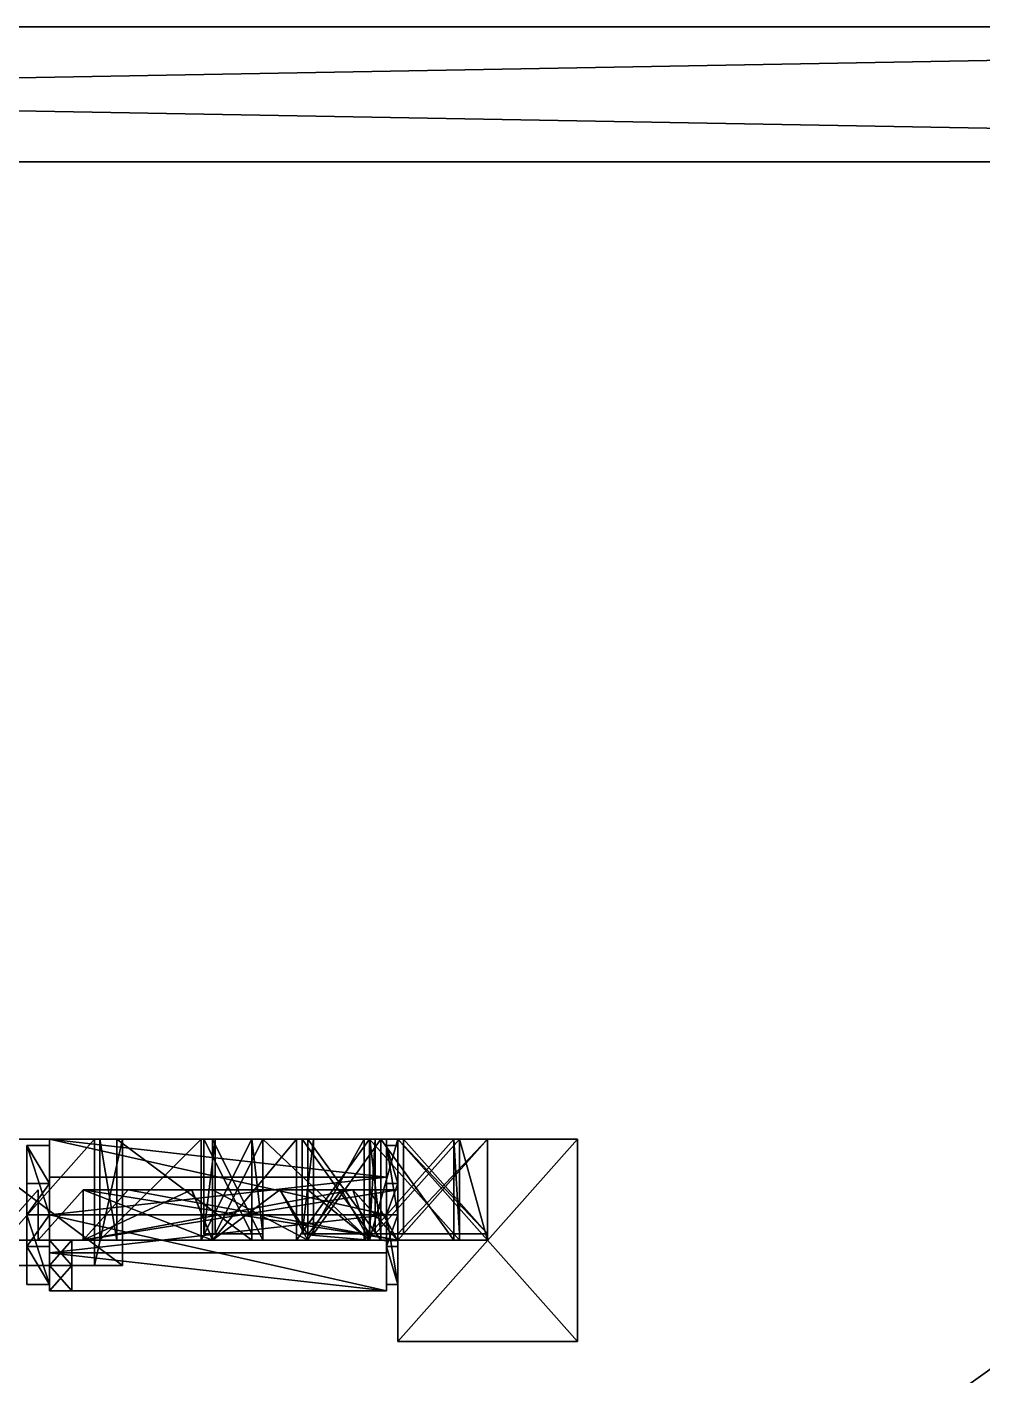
# Model space of a CAD drawing. Extents: x -128 to 768, y -256 to 384.
# Drawn here: x 430.7 to 544, y 224 to 384 of the extents above; entities that cross this region are included whole.
import ezdxf

# ---------------------------------------------------------------- set-up
doc = ezdxf.new("R2010")
doc.units = 0

msp = doc.modelspace()

# ---------------------------------------------------------------- meshes
at = {"layer": 'OBJECT026', "color": 50}
mesh = msp.add_polyface(dxfattribs=at)
corners = [(-128, -256, 4), (-128, 384, 4), (768, 384, 4), (768, -256, 4), (-128, 384, -8), (-128, -256, -8), (768, -256, -8), (768, 384, -8)]
mesh.append_faces([[corners[k] for k in face] for face in [(1, 3, 0), (5, 7, 4), (4, 0, 5), (6, 2, 7), (7, 1, 4), (5, 3, 6)]], dxfattribs={"vtx0": -1})
mesh.append_faces([[corners[k] for k in face] for face in [(1, 2, 3), (5, 6, 7), (4, 1, 0), (6, 3, 2), (7, 2, 1), (5, 0, 3)]], dxfattribs={"vtx2": -1})
at = {"layer": 'OBJECT028', "color": 50}
mesh = msp.add_polyface(dxfattribs=at)
corners = [(-128, 368, 220), (-128, 384, 220), (768, 384, 220), (768, 368, 220), (-128, 384, 4), (-128, 368, 4), (768, 368, 4), (768, 384, 4)]
mesh.append_faces([[corners[k] for k in face] for face in [(1, 3, 0), (5, 7, 4), (4, 0, 5), (6, 2, 7), (7, 1, 4), (5, 3, 6)]], dxfattribs={"vtx0": -1})
mesh.append_faces([[corners[k] for k in face] for face in [(1, 2, 3), (5, 6, 7), (4, 1, 0), (6, 3, 2), (7, 2, 1), (5, 0, 3)]], dxfattribs={"vtx2": -1})
at = {"layer": 'OBJECT031', "color": 50}
mesh = msp.add_polyface(dxfattribs=at)
corners = [(-128, -256, 232), (-128, 384, 232), (768, 384, 232), (768, -256, 232), (-128, 384, 220), (-128, -256, 220), (768, -256, 220), (768, 384, 220)]
mesh.append_faces([[corners[k] for k in face] for face in [(1, 3, 0), (5, 7, 4), (4, 0, 5), (6, 2, 7), (7, 1, 4), (5, 3, 6)]], dxfattribs={"vtx0": -1})
mesh.append_faces([[corners[k] for k in face] for face in [(1, 2, 3), (5, 6, 7), (4, 1, 0), (6, 3, 2), (7, 2, 1), (5, 0, 3)]], dxfattribs={"vtx2": -1})
at = {"layer": 'OBJECT071', "color": 50}
mesh = msp.add_polyface(dxfattribs=at)
corners = [(433.332031, 234, 28.8276), (433.332031, 243, 28.8276), (473.333008, 243, 28.8276), (473.333008, 234, 28.8276), (433.332031, 243, 20), (433.332031, 238.5, 20), (473.333008, 238.5, 20), (473.333008, 243, 20)]
mesh.append_faces([[corners[k] for k in face] for face in [(1, 3, 0), (5, 7, 4), (4, 0, 5), (6, 2, 7), (7, 1, 4), (5, 3, 6)]], dxfattribs={"vtx0": -1})
mesh.append_faces([[corners[k] for k in face] for face in [(1, 2, 3), (5, 6, 7), (4, 1, 0), (6, 3, 2), (7, 2, 1), (5, 0, 3)]], dxfattribs={"vtx2": -1})
at = {"layer": 'OBJECT072', "color": 50}
mesh = msp.add_polyface(dxfattribs=at)
corners = [(474.667969, 228, 37.655201), (474.667969, 252, 37.655201), (496, 252, 37.655201), (496, 228, 37.655201), (474.667969, 252, 20), (474.667969, 228, 20), (496, 228, 20), (496, 252, 20)]
mesh.append_faces([[corners[k] for k in face] for face in [(1, 3, 0), (5, 7, 4), (4, 0, 5), (6, 2, 7), (7, 1, 4), (5, 3, 6)]], dxfattribs={"vtx0": -1})
mesh.append_faces([[corners[k] for k in face] for face in [(1, 2, 3), (5, 6, 7), (4, 1, 0), (6, 3, 2), (7, 2, 1), (5, 0, 3)]], dxfattribs={"vtx2": -1})
at = {"layer": 'OBJECT075', "color": 50}
mesh = msp.add_polyface(dxfattribs=at)
corners = [(430.667969, 234.75, 28.8276), (430.667969, 243, 28.8276), (433.333008, 243, 28.8276), (433.333008, 234.75, 28.8276), (430.667969, 243, 20), (430.667969, 239.25, 20), (433.333008, 239.25, 20), (433.333008, 243, 20)]
mesh.append_faces([[corners[k] for k in face] for face in [(1, 3, 0), (5, 7, 4), (4, 0, 5), (6, 2, 7), (7, 1, 4), (5, 3, 6)]], dxfattribs={"vtx0": -1})
mesh.append_faces([[corners[k] for k in face] for face in [(1, 2, 3), (5, 6, 7), (4, 1, 0), (6, 3, 2), (7, 2, 1), (5, 0, 3)]], dxfattribs={"vtx2": -1})
at = {"layer": 'OBJECT077', "color": 50}
mesh = msp.add_polyface(dxfattribs=at)
corners = [(473.332031, 234.75, 28.8276), (473.332031, 243, 28.8276), (474.666992, 243, 28.8276), (474.666992, 234.75, 28.8276), (473.332031, 243, 20), (473.332031, 239.25, 20), (474.666992, 239.25, 20), (474.666992, 243, 20)]
mesh.append_faces([[corners[k] for k in face] for face in [(1, 3, 0), (5, 7, 4), (4, 0, 5), (6, 2, 7), (7, 1, 4), (5, 3, 6)]], dxfattribs={"vtx0": -1})
mesh.append_faces([[corners[k] for k in face] for face in [(1, 2, 3), (5, 6, 7), (4, 1, 0), (6, 3, 2), (7, 2, 1), (5, 0, 3)]], dxfattribs={"vtx2": -1})
at = {"layer": 'OBJECT083', "color": 50}
mesh = msp.add_polyface(dxfattribs=at)
corners = [(474.667969, 240.75, 38.758598), (474.667969, 252, 38.758598), (485.333008, 252, 38.758598), (485.333008, 240.75, 38.758598), (474.667969, 252, 37.655201), (474.667969, 240.75, 37.655201), (485.333008, 240.75, 37.655201), (485.333008, 252, 37.655201)]
mesh.append_faces([[corners[k] for k in face] for face in [(1, 3, 0), (5, 7, 4), (4, 0, 5), (6, 2, 7), (7, 1, 4), (5, 3, 6)]], dxfattribs={"vtx0": -1})
mesh.append_faces([[corners[k] for k in face] for face in [(1, 2, 3), (5, 6, 7), (4, 1, 0), (6, 3, 2), (7, 2, 1), (5, 0, 3)]], dxfattribs={"vtx2": -1})
at = {"layer": 'OBJECT084', "color": 50}
mesh = msp.add_polyface(dxfattribs=at)
corners = [(474.667969, 240, 55.310299), (474.667969, 252, 55.310299), (485.333008, 252, 55.310299), (485.333008, 240, 55.310299), (474.667969, 252, 38.758598), (474.667969, 240, 38.758598), (485.333008, 240, 38.758598), (485.333008, 252, 38.758598)]
mesh.append_faces([[corners[k] for k in face] for face in [(1, 3, 0), (5, 7, 4), (4, 0, 5), (6, 2, 7), (7, 1, 4), (5, 3, 6)]], dxfattribs={"vtx0": -1})
mesh.append_faces([[corners[k] for k in face] for face in [(1, 2, 3), (5, 6, 7), (4, 1, 0), (6, 3, 2), (7, 2, 1), (5, 0, 3)]], dxfattribs={"vtx2": -1})
at = {"layer": 'OBJECT085', "color": 50}
mesh = msp.add_polyface(dxfattribs=at)
corners = [(474.667969, 240.75, 56.413799), (474.667969, 252, 56.413799), (485.333008, 252, 56.413799), (485.333008, 240.75, 56.413799), (474.667969, 252, 55.310299), (474.667969, 240.75, 55.310299), (485.333008, 240.75, 55.310299), (485.333008, 252, 55.310299)]
mesh.append_faces([[corners[k] for k in face] for face in [(1, 3, 0), (5, 7, 4), (4, 0, 5), (6, 2, 7), (7, 1, 4), (5, 3, 6)]], dxfattribs={"vtx0": -1})
mesh.append_faces([[corners[k] for k in face] for face in [(1, 2, 3), (5, 6, 7), (4, 1, 0), (6, 3, 2), (7, 2, 1), (5, 0, 3)]], dxfattribs={"vtx2": -1})
at = {"layer": 'OBJECT086', "color": 50}
mesh = msp.add_polyface(dxfattribs=at)
corners = [(474.667969, 240, 72.9655), (474.667969, 252, 72.9655), (485.333008, 252, 72.9655), (485.333008, 240, 72.9655), (474.667969, 252, 56.413799), (474.667969, 240, 56.413799), (485.333008, 240, 56.413799), (485.333008, 252, 56.413799)]
mesh.append_faces([[corners[k] for k in face] for face in [(1, 3, 0), (5, 7, 4), (4, 0, 5), (6, 2, 7), (7, 1, 4), (5, 3, 6)]], dxfattribs={"vtx0": -1})
mesh.append_faces([[corners[k] for k in face] for face in [(1, 2, 3), (5, 6, 7), (4, 1, 0), (6, 3, 2), (7, 2, 1), (5, 0, 3)]], dxfattribs={"vtx2": -1})
at = {"layer": 'OBJECT087', "color": 50}
mesh = msp.add_polyface(dxfattribs=at)
corners = [(474.667969, 240.75, 74.069), (474.667969, 252, 74.069), (485.333008, 252, 74.069), (485.333008, 240.75, 74.069), (474.667969, 252, 72.9655), (474.667969, 240.75, 72.9655), (485.333008, 240.75, 72.9655), (485.333008, 252, 72.9655)]
mesh.append_faces([[corners[k] for k in face] for face in [(1, 3, 0), (5, 7, 4), (4, 0, 5), (6, 2, 7), (7, 1, 4), (5, 3, 6)]], dxfattribs={"vtx0": -1})
mesh.append_faces([[corners[k] for k in face] for face in [(1, 2, 3), (5, 6, 7), (4, 1, 0), (6, 3, 2), (7, 2, 1), (5, 0, 3)]], dxfattribs={"vtx2": -1})
at = {"layer": 'OBJECT088', "color": 50}
mesh = msp.add_polyface(dxfattribs=at)
corners = [(474.667969, 240, 90.620697), (474.667969, 252, 90.620697), (485.333008, 252, 90.620697), (485.333008, 240, 90.620697), (474.667969, 252, 74.069), (474.667969, 240, 74.069), (485.333008, 240, 74.069), (485.333008, 252, 74.069)]
mesh.append_faces([[corners[k] for k in face] for face in [(1, 3, 0), (5, 7, 4), (4, 0, 5), (6, 2, 7), (7, 1, 4), (5, 3, 6)]], dxfattribs={"vtx0": -1})
mesh.append_faces([[corners[k] for k in face] for face in [(1, 2, 3), (5, 6, 7), (4, 1, 0), (6, 3, 2), (7, 2, 1), (5, 0, 3)]], dxfattribs={"vtx2": -1})
at = {"layer": 'OBJECT094', "color": 50}
mesh = msp.add_polyface(dxfattribs=at)
corners = [(438.666687, 252, 130.345001), (438.666687, 237, 130.345001), (442, 237, 148), (442, 252, 148), (425.332916, 237, 130.345001), (425.332916, 252, 130.345001), (422, 252, 148), (422, 237, 148)]
mesh.append_faces([[corners[k] for k in face] for face in [(1, 3, 0), (5, 7, 4), (6, 2, 7), (4, 0, 5), (5, 3, 6), (1, 7, 2)]], dxfattribs={"vtx0": -1})
mesh.append_faces([[corners[k] for k in face] for face in [(1, 2, 3), (5, 6, 7), (6, 3, 2), (4, 1, 0), (5, 0, 3), (1, 4, 7)]], dxfattribs={"vtx2": -1})
at = {"layer": 'OBJECT095', "color": 50}
mesh = msp.add_polyface(dxfattribs=at)
corners = [(471.333038, 240, 105.516838), (471.333038, 252, 105.516838), (482, 252, 109.378838), (482, 240, 109.378838), (474.666992, 252, 91.724098), (474.666992, 240, 91.724098), (485.333008, 240, 91.724098), (485.333008, 252, 91.724098)]
mesh.append_faces([[corners[k] for k in face] for face in [(1, 3, 0), (5, 7, 4), (6, 2, 7), (4, 0, 5), (1, 7, 2), (5, 3, 6)]], dxfattribs={"vtx0": -1})
mesh.append_faces([[corners[k] for k in face] for face in [(1, 2, 3), (5, 6, 7), (6, 3, 2), (4, 1, 0), (1, 4, 7), (5, 0, 3)]], dxfattribs={"vtx2": -1})
at = {"layer": 'OBJECT096', "color": 50}
mesh = msp.add_polyface(dxfattribs=at)
corners = [(464, 240, 117.101761), (464, 252, 117.101761), (472.667786, 252, 124.274765), (472.667786, 240, 124.274765), (470.666229, 252, 106.622238), (470.666229, 240, 106.622238), (481.332245, 240, 110.484238), (481.332245, 252, 110.484238)]
mesh.append_faces([[corners[k] for k in face] for face in [(1, 3, 0), (5, 7, 4), (6, 2, 7), (4, 0, 5), (1, 7, 2), (5, 3, 6)]], dxfattribs={"vtx0": -1})
mesh.append_faces([[corners[k] for k in face] for face in [(1, 2, 3), (5, 6, 7), (6, 3, 2), (4, 1, 0), (1, 4, 7), (5, 0, 3)]], dxfattribs={"vtx2": -1})
at = {"layer": 'OBJECT097', "color": 50}
mesh = msp.add_polyface(dxfattribs=at)
corners = [(452.667084, 240, 125.930939), (452.667084, 252, 125.930939), (458.667084, 252, 135.861938), (458.667084, 240, 135.861938), (462.666443, 252, 118.207443), (462.666443, 240, 118.207443), (471.332458, 240, 125.379456), (471.332458, 252, 125.379456)]
mesh.append_faces([[corners[k] for k in face] for face in [(1, 3, 0), (5, 7, 4), (2, 6, 3), (0, 4, 1), (1, 7, 2), (5, 3, 6)]], dxfattribs={"vtx0": -1})
mesh.append_faces([[corners[k] for k in face] for face in [(1, 2, 3), (5, 6, 7), (2, 7, 6), (0, 5, 4), (1, 4, 7), (5, 0, 3)]], dxfattribs={"vtx2": -1})
at = {"layer": 'OBJECT098', "color": 50}
mesh = msp.add_polyface(dxfattribs=at)
corners = [(439.333099, 240, 133.102936), (439.333099, 252, 133.102936), (441.333099, 252, 143.585938), (441.333099, 240, 143.585938), (451.333649, 252, 126.482643), (451.333649, 240, 126.482643), (457.333679, 240, 136.413696), (457.333679, 252, 136.413696)]
mesh.append_faces([[corners[k] for k in face] for face in [(1, 3, 0), (5, 7, 4), (2, 6, 3), (0, 4, 1), (1, 7, 2), (5, 3, 6)]], dxfattribs={"vtx0": -1})
mesh.append_faces([[corners[k] for k in face] for face in [(1, 2, 3), (5, 6, 7), (2, 7, 6), (0, 5, 4), (1, 4, 7), (5, 0, 3)]], dxfattribs={"vtx2": -1})
at = {"layer": 'OBJECT099', "color": 50}
mesh = msp.add_polyface(dxfattribs=at)
corners = [(474.667969, 240.75, 91.724098), (474.667969, 252, 91.724098), (485.333008, 252, 91.724098), (485.333008, 240.75, 91.724098), (474.667969, 252, 90.620697), (474.667969, 240.75, 90.620697), (485.333008, 240.75, 90.620697), (485.333008, 252, 90.620697)]
mesh.append_faces([[corners[k] for k in face] for face in [(1, 3, 0), (5, 7, 4), (4, 0, 5), (6, 2, 7), (7, 1, 4), (5, 3, 6)]], dxfattribs={"vtx0": -1})
mesh.append_faces([[corners[k] for k in face] for face in [(1, 2, 3), (5, 6, 7), (4, 1, 0), (6, 3, 2), (7, 2, 1), (5, 0, 3)]], dxfattribs={"vtx2": -1})
at = {"layer": 'OBJECT103', "color": 50}
mesh = msp.add_polyface(dxfattribs=at)
corners = [(451.66684, 240.75, 127.034042), (451.66684, 252, 127.034042), (457.333099, 252, 136.414429), (457.333099, 240.75, 136.414429), (453, 252, 126.482712), (453, 240.75, 126.482712), (458.667755, 240.75, 135.861877), (458.667755, 252, 135.861877)]
mesh.append_faces([[corners[k] for k in face] for face in [(1, 3, 0), (5, 7, 4), (2, 6, 3), (0, 4, 1), (1, 7, 2), (5, 3, 6)]], dxfattribs={"vtx0": -1})
mesh.append_faces([[corners[k] for k in face] for face in [(1, 2, 3), (5, 6, 7), (2, 7, 6), (0, 5, 4), (1, 4, 7), (5, 0, 3)]], dxfattribs={"vtx2": -1})
at = {"layer": 'OBJECT104', "color": 50}
mesh = msp.add_polyface(dxfattribs=at)
corners = [(463.334259, 240.75, 118.75798), (463.334259, 252, 118.75798), (471.334167, 252, 125.377907), (471.334167, 240.75, 125.377907), (464.667816, 252, 117.65432), (464.667816, 240.75, 117.65432), (472.668427, 240.75, 124.275826), (472.668427, 252, 124.275826)]
mesh.append_faces([[corners[k] for k in face] for face in [(1, 3, 0), (5, 7, 4), (2, 6, 3), (0, 4, 1), (7, 1, 4), (3, 5, 0)]], dxfattribs={"vtx0": -1})
mesh.append_faces([[corners[k] for k in face] for face in [(1, 2, 3), (5, 6, 7), (2, 7, 6), (0, 5, 4), (7, 2, 1), (3, 6, 5)]], dxfattribs={"vtx2": -1})
at = {"layer": 'OBJECT105', "color": 50}
mesh = msp.add_polyface(dxfattribs=at)
corners = [(471.333069, 240.75, 106.896904), (471.333069, 252, 106.896904), (481.332855, 252, 110.482826), (481.332855, 240.75, 110.482826), (472, 252, 105.79377), (472, 240.75, 105.79377), (482, 240.75, 109.379463), (482, 252, 109.379463)]
mesh.append_faces([[corners[k] for k in face] for face in [(1, 3, 0), (5, 7, 4), (6, 2, 7), (4, 0, 5), (7, 1, 4), (5, 3, 6)]], dxfattribs={"vtx0": -1})
mesh.append_faces([[corners[k] for k in face] for face in [(1, 2, 3), (5, 6, 7), (6, 3, 2), (4, 1, 0), (7, 2, 1), (5, 0, 3)]], dxfattribs={"vtx2": -1})
at = {"layer": 'OBJECT106', "color": 50}
mesh = msp.add_polyface(dxfattribs=at)
corners = [(475.333008, 240.75, 91.724098), (475.333008, 252, 91.724098), (485.332031, 252, 91.724098), (485.332031, 240.75, 91.724098), (475.333008, 252, 90.620697), (475.333008, 240.75, 90.620697), (485.332031, 240.75, 90.620697), (485.332031, 252, 90.620697)]
mesh.append_faces([[corners[k] for k in face] for face in [(1, 3, 0), (5, 7, 4), (6, 2, 7), (4, 0, 5), (7, 1, 4), (5, 3, 6)]], dxfattribs={"vtx0": -1})
mesh.append_faces([[corners[k] for k in face] for face in [(1, 2, 3), (5, 6, 7), (6, 3, 2), (4, 1, 0), (7, 2, 1), (5, 0, 3)]], dxfattribs={"vtx2": -1})
at = {"layer": 'OBJECT108', "color": 50}
mesh = msp.add_polyface(dxfattribs=at)
corners = [(430.667969, 243, 28.8276), (430.667969, 251.25, 28.8276), (433.333008, 251.25, 28.8276), (433.333008, 243, 28.8276), (430.667969, 246.75, 20), (430.667969, 243, 20), (433.333008, 243, 20), (433.333008, 246.75, 20)]
mesh.append_faces([[corners[k] for k in face] for face in [(1, 3, 0), (5, 7, 4), (4, 0, 5), (6, 2, 7), (5, 3, 6), (7, 1, 4)]], dxfattribs={"vtx0": -1})
mesh.append_faces([[corners[k] for k in face] for face in [(1, 2, 3), (5, 6, 7), (4, 1, 0), (6, 3, 2), (5, 0, 3), (7, 2, 1)]], dxfattribs={"vtx2": -1})
at = {"layer": 'OBJECT109', "color": 50}
mesh = msp.add_polyface(dxfattribs=at)
corners = [(433.332031, 243, 28.8276), (433.332031, 252, 28.8276), (473.333008, 252, 28.8276), (473.333008, 243, 28.8276), (433.332031, 247.5, 20), (433.332031, 243, 20), (473.333008, 243, 20), (473.333008, 247.5, 20)]
mesh.append_faces([[corners[k] for k in face] for face in [(1, 3, 0), (5, 7, 4), (4, 0, 5), (6, 2, 7), (5, 3, 6), (7, 1, 4)]], dxfattribs={"vtx0": -1})
mesh.append_faces([[corners[k] for k in face] for face in [(1, 2, 3), (5, 6, 7), (4, 1, 0), (6, 3, 2), (5, 0, 3), (7, 2, 1)]], dxfattribs={"vtx2": -1})
at = {"layer": 'OBJECT111', "color": 50}
mesh = msp.add_polyface(dxfattribs=at)
corners = [(473.332031, 243, 28.8276), (473.332031, 251.25, 28.8276), (474.666992, 251.25, 28.8276), (474.666992, 243, 28.8276), (473.332031, 246.75, 20), (473.332031, 243, 20), (474.666992, 243, 20), (474.666992, 246.75, 20)]
mesh.append_faces([[corners[k] for k in face] for face in [(1, 3, 0), (5, 7, 4), (4, 0, 5), (6, 2, 7), (5, 3, 6), (7, 1, 4)]], dxfattribs={"vtx0": -1})
mesh.append_faces([[corners[k] for k in face] for face in [(1, 2, 3), (5, 6, 7), (4, 1, 0), (6, 3, 2), (5, 0, 3), (7, 2, 1)]], dxfattribs={"vtx2": -1})
at = {"layer": 'OBJECT126', "color": 50}
mesh = msp.add_polyface(dxfattribs=at)
corners = [(442.666504, 246, 125.378288), (437.333008, 240, 133.653503), (437.333008, 246, 133.653503), (437.333008, 246, 90.067711), (437.333008, 240, 90.067711), (442.666321, 246, 94.480965)]
mesh.append_faces([[corners[k] for k in face] for face in [(1, 2, 0), (4, 5, 3)]])
mesh.append_faces([[corners[k] for k in face] for face in [(0, 4, 1), (3, 1, 4), (5, 2, 3)]], dxfattribs={"vtx0": -1})
mesh.append_faces([[corners[k] for k in face] for face in [(0, 5, 4), (3, 2, 1), (5, 0, 2)]], dxfattribs={"vtx2": -1})
at = {"layer": 'OBJECT127', "color": 50}
mesh = msp.add_polyface(dxfattribs=at)
corners = [(450.210083, 246, 121.309547), (452.668304, 240, 125.378288), (452.668304, 246, 125.378288), (437.331543, 240, 133.655777), (442.664459, 246, 125.381447), (437.331543, 246, 133.655777)]
mesh.append_faces([[corners[k] for k in face] for face in [(1, 2, 0), (4, 5, 3)]])
mesh.append_faces([[corners[k] for k in face] for face in [(0, 3, 1), (5, 1, 3), (4, 2, 5)]], dxfattribs={"vtx0": -1})
mesh.append_faces([[corners[k] for k in face] for face in [(0, 4, 3), (5, 2, 1), (4, 0, 2)]], dxfattribs={"vtx2": -1})
at = {"layer": 'OBJECT128', "color": 50}
mesh = msp.add_polyface(dxfattribs=at)
corners = [(460.668915, 246, 113.792091), (464, 240, 117.101753), (464, 246, 117.101753), (452.667236, 240, 125.930801), (450.241028, 246, 121.9151), (452.667236, 246, 125.930801)]
mesh.append_faces([[corners[k] for k in face] for face in [(1, 2, 0), (4, 5, 3)]])
mesh.append_faces([[corners[k] for k in face] for face in [(0, 3, 1), (5, 1, 3), (4, 2, 5)]], dxfattribs={"vtx0": -1})
mesh.append_faces([[corners[k] for k in face] for face in [(0, 4, 3), (5, 2, 1), (4, 0, 2)]], dxfattribs={"vtx2": -1})
at = {"layer": 'OBJECT129', "color": 50}
mesh = msp.add_polyface(dxfattribs=at)
corners = [(468, 246, 101.104332), (471.331879, 240, 105.518814), (471.331879, 246, 105.518814), (464, 246, 117.10128), (464, 240.650726, 117.10128), (460.668182, 246, 113.791382)]
mesh.append_faces([[corners[k] for k in face] for face in [(1, 2, 0), (4, 5, 3)]])
mesh.append_faces([[corners[k] for k in face] for face in [(0, 4, 1), (1, 3, 2), (2, 5, 0)]], dxfattribs={"vtx0": -1})
mesh.append_faces([[corners[k] for k in face] for face in [(0, 5, 4), (1, 4, 3), (2, 3, 5)]], dxfattribs={"vtx2": -1})
at = {"layer": 'OBJECT130', "color": 50}
mesh = msp.add_polyface(dxfattribs=at)
corners = [(469.333984, 246, 95.031914), (474.66748, 239.916565, 90.618523), (474.66748, 246, 90.618523), (471.332428, 240, 105.519539), (468, 246, 101.105827), (471.332428, 246, 105.519539)]
mesh.append_faces([[corners[k] for k in face] for face in [(1, 2, 0), (4, 5, 3)]])
mesh.append_faces([[corners[k] for k in face] for face in [(0, 3, 1), (1, 5, 2), (4, 2, 5)]], dxfattribs={"vtx0": -1})
mesh.append_faces([[corners[k] for k in face] for face in [(0, 4, 3), (1, 3, 5), (4, 0, 2)]], dxfattribs={"vtx2": -1})
at = {"layer": 'OBJECT131', "color": 50}
mesh = msp.add_polyface(dxfattribs=at)
corners = [(442.66922, 246, 94.483353), (437.334564, 240, 90.069), (437.334564, 246, 90.069), (474.665405, 240, 90.069), (469.330841, 246, 94.483299), (474.665405, 246, 90.069)]
mesh.append_faces([[corners[k] for k in face] for face in [(1, 2, 0), (4, 5, 3)]])
mesh.append_faces([[corners[k] for k in face] for face in [(0, 3, 1), (1, 5, 2), (4, 2, 5)]], dxfattribs={"vtx0": -1})
mesh.append_faces([[corners[k] for k in face] for face in [(0, 4, 3), (1, 3, 5), (4, 0, 2)]], dxfattribs={"vtx2": -1})
at = {"layer": 'OBJECT132', "color": 50}
mesh = msp.add_polyface(dxfattribs=at)
corners = [(442.666138, 246, 86.209015), (437.333008, 240, 90.622108), (437.333008, 246, 90.622108), (437.333008, 246, 59.721256), (437.333008, 240, 59.721256), (442.666138, 246, 64.134361)]
mesh.append_faces([[corners[k] for k in face] for face in [(1, 2, 0), (4, 5, 3)]])
mesh.append_faces([[corners[k] for k in face] for face in [(0, 4, 1), (3, 1, 4), (5, 2, 3)]], dxfattribs={"vtx0": -1})
mesh.append_faces([[corners[k] for k in face] for face in [(0, 5, 4), (3, 2, 1), (5, 0, 2)]], dxfattribs={"vtx2": -1})
at = {"layer": 'OBJECT133', "color": 50}
mesh = msp.add_polyface(dxfattribs=at)
corners = [(437.334717, 246, 90.620697), (437.334717, 240, 90.620697), (442.670654, 246, 86.205299), (469.329956, 246, 86.204994), (474.66626, 240, 90.620697), (474.66626, 246, 90.620697)]
mesh.append_faces([[corners[k] for k in face] for face in [(1, 2, 0), (4, 5, 3)]])
mesh.append_faces([[corners[k] for k in face] for face in [(1, 3, 2), (0, 4, 1), (2, 5, 0)]], dxfattribs={"vtx0": -1})
mesh.append_faces([[corners[k] for k in face] for face in [(1, 4, 3), (0, 5, 4), (2, 3, 5)]], dxfattribs={"vtx2": -1})
at = {"layer": 'OBJECT134', "color": 50}
mesh = msp.add_polyface(dxfattribs=at)
corners = [(474.666992, 240, 90.621277), (469.334412, 246, 86.208641), (474.666992, 246, 90.621277), (469.333984, 246, 64.134239), (474.666992, 240, 59.721241), (474.666992, 246, 59.721241)]
mesh.append_faces([[corners[k] for k in face] for face in [(1, 2, 0), (4, 5, 3)]])
mesh.append_faces([[corners[k] for k in face] for face in [(3, 0, 4), (4, 2, 5), (1, 5, 2)]], dxfattribs={"vtx0": -1})
mesh.append_faces([[corners[k] for k in face] for face in [(3, 1, 0), (4, 0, 2), (1, 3, 5)]], dxfattribs={"vtx2": -1})
at = {"layer": 'OBJECT135', "color": 50}
mesh = msp.add_polyface(dxfattribs=at)
corners = [(442.669434, 246, 64.13707), (437.336456, 240, 59.724098), (437.336456, 246, 59.724098), (474.663544, 240, 59.724098), (469.330597, 246, 64.137039), (474.663544, 246, 59.724098)]
mesh.append_faces([[corners[k] for k in face] for face in [(1, 2, 0), (4, 5, 3)]])
mesh.append_faces([[corners[k] for k in face] for face in [(0, 3, 1), (1, 5, 2), (4, 2, 5)]], dxfattribs={"vtx0": -1})
mesh.append_faces([[corners[k] for k in face] for face in [(0, 4, 3), (1, 3, 5), (4, 0, 2)]], dxfattribs={"vtx2": -1})
at = {"layer": 'OBJECT136', "color": 50}
mesh = msp.add_polyface(dxfattribs=at)
corners = [(442.666962, 246, 55.3106), (437.333008, 240, 59.724365), (437.333008, 246, 59.724365), (437.333008, 246, 28.82745), (437.333008, 240, 28.82745), (442.667389, 246, 33.241577)]
mesh.append_faces([[corners[k] for k in face] for face in [(1, 2, 0), (4, 5, 3)]])
mesh.append_faces([[corners[k] for k in face] for face in [(0, 4, 1), (3, 1, 4), (5, 2, 3)]], dxfattribs={"vtx0": -1})
mesh.append_faces([[corners[k] for k in face] for face in [(0, 5, 4), (3, 2, 1), (5, 0, 2)]], dxfattribs={"vtx2": -1})
at = {"layer": 'OBJECT137', "color": 50}
mesh = msp.add_polyface(dxfattribs=at)
corners = [(442.66803, 246, 33.242142), (437.33316, 240, 28.8276), (437.33316, 246, 28.8276), (474.670959, 240, 28.8276), (469.334503, 246, 33.243458), (474.670959, 246, 28.8276)]
mesh.append_faces([[corners[k] for k in face] for face in [(1, 2, 0), (4, 5, 3)]])
mesh.append_faces([[corners[k] for k in face] for face in [(0, 3, 1), (1, 5, 2), (4, 2, 5)]], dxfattribs={"vtx0": -1})
mesh.append_faces([[corners[k] for k in face] for face in [(0, 4, 3), (1, 3, 5), (4, 0, 2)]], dxfattribs={"vtx2": -1})
at = {"layer": 'OBJECT138', "color": 50}
mesh = msp.add_polyface(dxfattribs=at)
corners = [(474.666992, 240, 59.723923), (469.333344, 246, 55.310406), (474.666992, 246, 59.723923), (469.331024, 246, 33.246315), (474.666992, 240, 28.830875), (474.666992, 246, 28.830875)]
mesh.append_faces([[corners[k] for k in face] for face in [(1, 2, 0), (4, 5, 3)]])
mesh.append_faces([[corners[k] for k in face] for face in [(3, 0, 4), (4, 2, 5), (1, 5, 2)]], dxfattribs={"vtx0": -1})
mesh.append_faces([[corners[k] for k in face] for face in [(3, 1, 0), (4, 0, 2), (1, 3, 5)]], dxfattribs={"vtx2": -1})
at = {"layer": 'OBJECT139', "color": 50}
mesh = msp.add_polyface(dxfattribs=at)
corners = [(437.333344, 246, 59.724098), (437.333344, 240, 59.724098), (442.666199, 246, 55.311241), (469.334167, 246, 55.311073), (474.667206, 240, 59.724098), (474.667206, 246, 59.724098)]
mesh.append_faces([[corners[k] for k in face] for face in [(1, 2, 0), (4, 5, 3)]])
mesh.append_faces([[corners[k] for k in face] for face in [(1, 3, 2), (0, 4, 1), (2, 5, 0)]], dxfattribs={"vtx0": -1})
mesh.append_faces([[corners[k] for k in face] for face in [(1, 4, 3), (0, 5, 4), (2, 3, 5)]], dxfattribs={"vtx2": -1})
at = {"layer": 'OBJECT140', "color": 50}
mesh = msp.add_polyface(dxfattribs=at)
corners = [(432, 240, 130.345001), (426.666016, 240, 130.345001), (432, 246, 130.345001), (432, 246, 28.8276), (426.666016, 240, 28.8276), (432, 240, 28.8276)]
mesh.append_faces([[corners[k] for k in face] for face in [(1, 2, 0), (4, 5, 3)]])
mesh.append_faces([[corners[k] for k in face] for face in [(3, 1, 4), (4, 0, 5), (5, 2, 3)]], dxfattribs={"vtx0": -1})
mesh.append_faces([[corners[k] for k in face] for face in [(3, 2, 1), (4, 1, 0), (5, 0, 2)]], dxfattribs={"vtx2": -1})
at = {"layer": 'OBJECT141', "color": 50}
mesh = msp.add_polyface(dxfattribs=at)
corners = [(437.333008, 240, 130.345001), (432, 240, 130.345001), (437.333008, 246, 130.345001), (437.333008, 246, 28.8276), (432, 240, 28.8276), (437.333008, 240, 28.8276)]
mesh.append_faces([[corners[k] for k in face] for face in [(1, 2, 0), (4, 5, 3)]])
mesh.append_faces([[corners[k] for k in face] for face in [(3, 1, 4), (4, 0, 5), (5, 2, 3)]], dxfattribs={"vtx0": -1})
mesh.append_faces([[corners[k] for k in face] for face in [(3, 2, 1), (4, 1, 0), (5, 0, 2)]], dxfattribs={"vtx2": -1})
at = {"layer": 'OBJECT145', "color": 50}
mesh = msp.add_polyface(dxfattribs=at)
corners = [(433.332031, 237, 68.551697), (433.332031, 240, 68.551697), (436, 240, 68.551697), (436, 237, 68.551697), (433.332031, 240, 66.344803), (433.332031, 237, 66.344803), (436, 237, 66.344803), (436, 240, 66.344803)]
mesh.append_faces([[corners[k] for k in face] for face in [(1, 3, 0), (5, 7, 4), (4, 0, 5), (6, 2, 7), (7, 1, 4), (5, 3, 6)]], dxfattribs={"vtx0": -1})
mesh.append_faces([[corners[k] for k in face] for face in [(1, 2, 3), (5, 6, 7), (4, 1, 0), (6, 3, 2), (7, 2, 1), (5, 0, 3)]], dxfattribs={"vtx2": -1})
at = {"layer": 'OBJECT146', "color": 50}
mesh = msp.add_polyface(dxfattribs=at)
corners = [(433.332031, 237, 84), (433.332031, 240, 84), (436, 240, 84), (436, 237, 84), (433.332031, 240, 81.793098), (433.332031, 237, 81.793098), (436, 237, 81.793098), (436, 240, 81.793098)]
mesh.append_faces([[corners[k] for k in face] for face in [(1, 3, 0), (5, 7, 4), (4, 0, 5), (6, 2, 7), (7, 1, 4), (5, 3, 6)]], dxfattribs={"vtx0": -1})
mesh.append_faces([[corners[k] for k in face] for face in [(1, 2, 3), (5, 6, 7), (4, 1, 0), (6, 3, 2), (7, 2, 1), (5, 0, 3)]], dxfattribs={"vtx2": -1})
at = {"layer": 'OBJECT147', "color": 50}
mesh = msp.add_polyface(dxfattribs=at)
corners = [(433.332031, 234, 84), (433.332031, 237, 84), (436, 237, 84), (436, 234, 84), (433.332031, 237, 66.344803), (433.332031, 234, 66.344803), (436, 234, 66.344803), (436, 237, 66.344803)]
mesh.append_faces([[corners[k] for k in face] for face in [(1, 3, 0), (5, 7, 4), (4, 0, 5), (6, 2, 7), (7, 1, 4), (5, 3, 6)]], dxfattribs={"vtx0": -1})
mesh.append_faces([[corners[k] for k in face] for face in [(1, 2, 3), (5, 6, 7), (4, 1, 0), (6, 3, 2), (7, 2, 1), (5, 0, 3)]], dxfattribs={"vtx2": -1})

doc.saveas('drawing.dxf')
